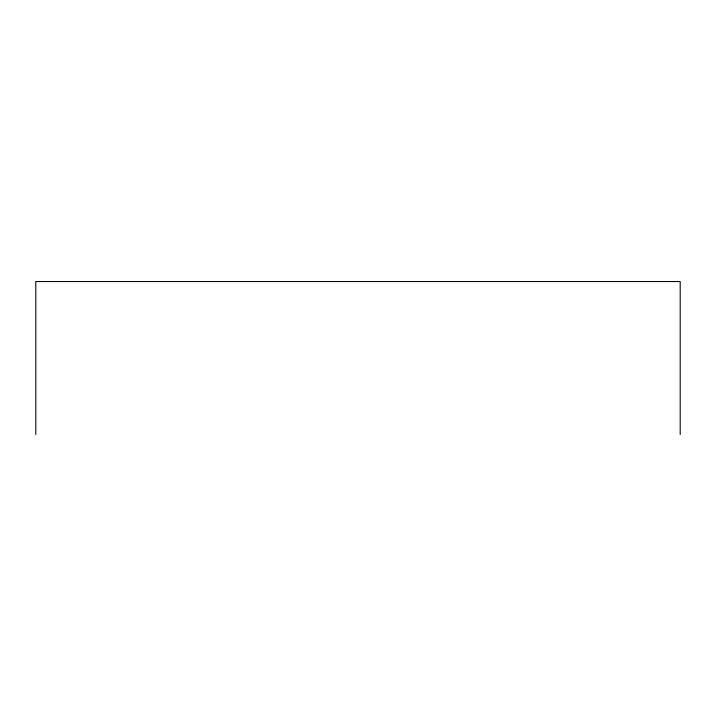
<?xml version="1.0" encoding="UTF-8"?>
<svg xmlns="http://www.w3.org/2000/svg" width="716" height="716" viewBox="0 0 716 716"><rect width="100%" height="100%" fill="white"/><g stroke="black" fill="none" stroke-linecap="round" stroke-linejoin="round"><path stroke-width="1.07" d="M680.2 434.478L680.2 281.522L35.8 281.522L35.8 434.478"/></g></svg>
